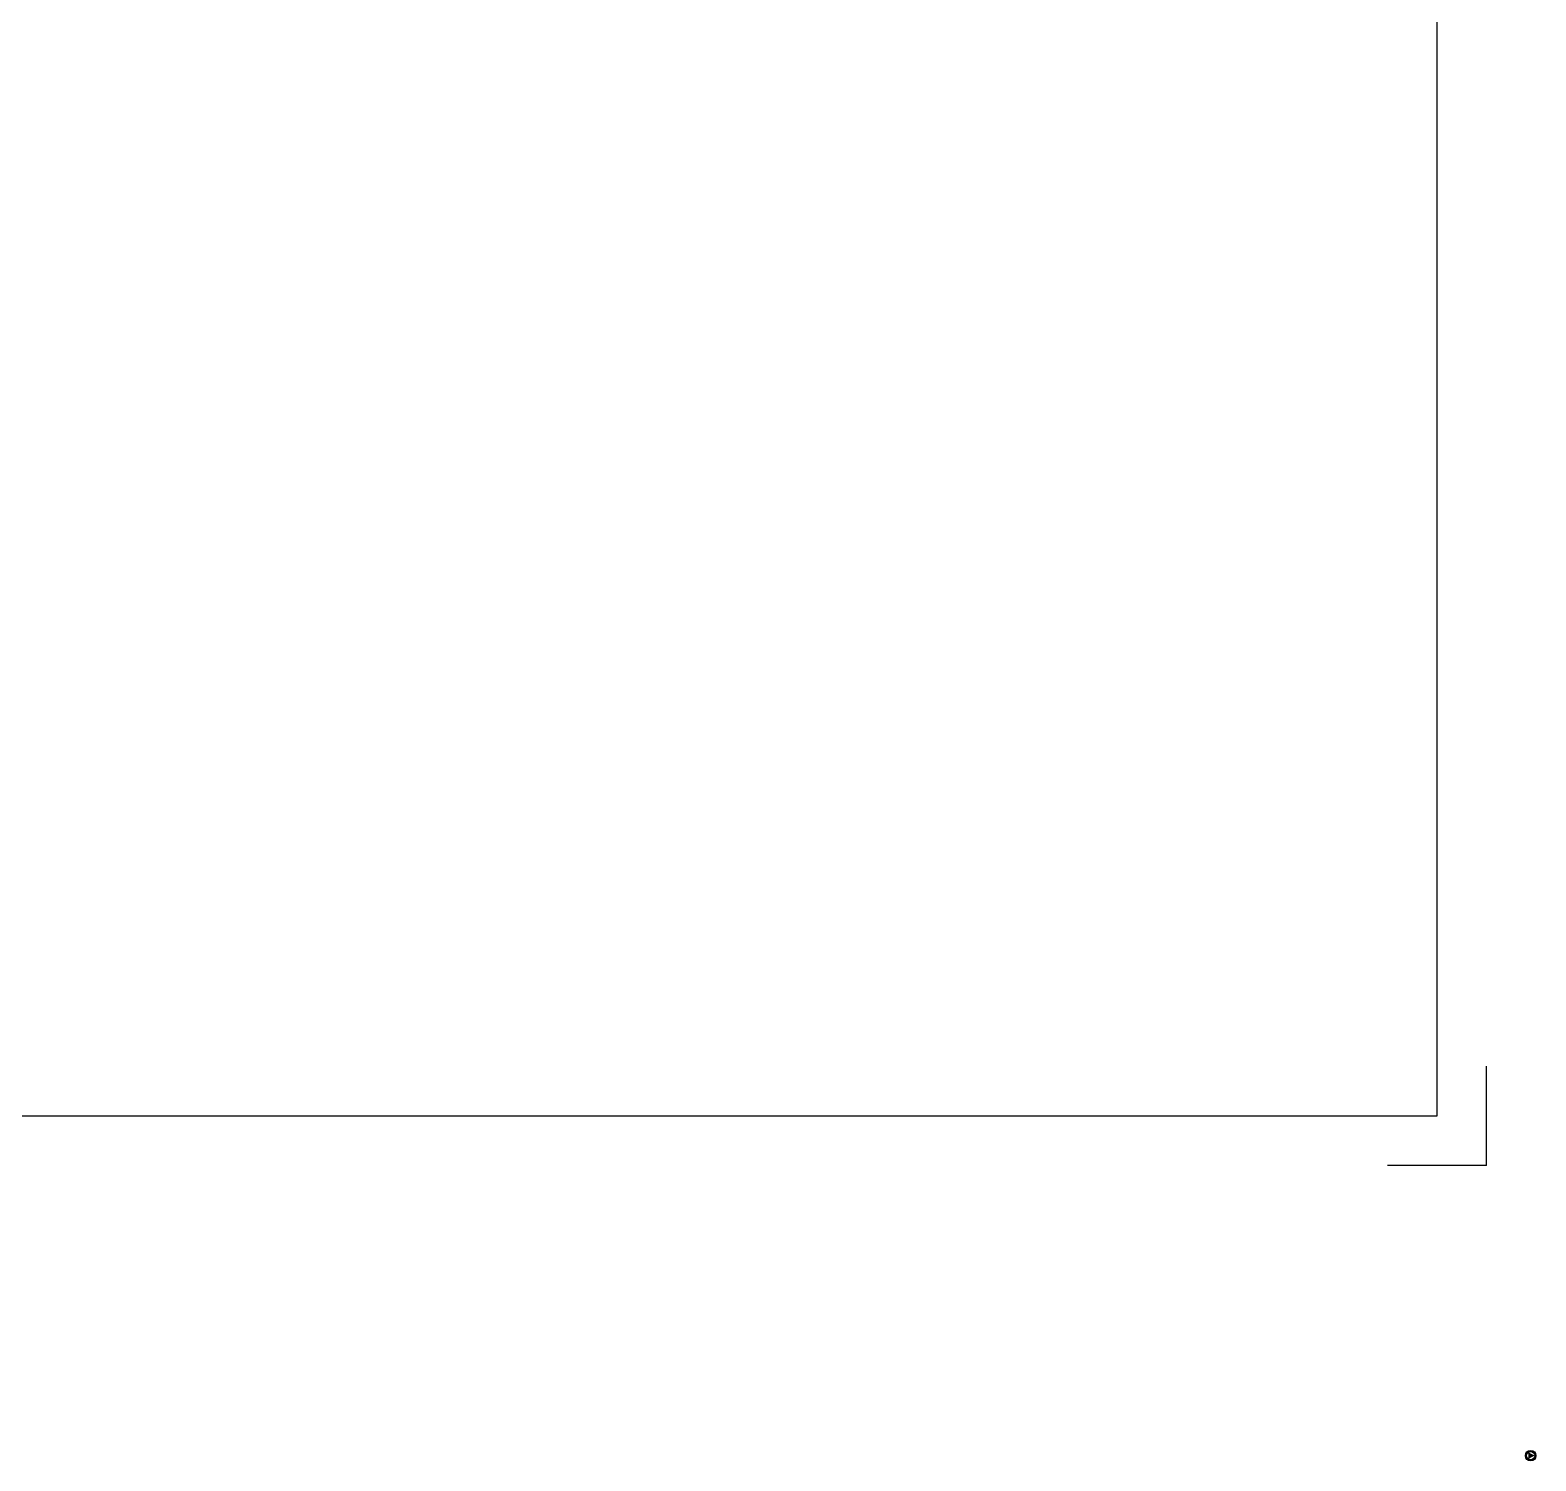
# Model space of a CAD drawing. Header units: metres. Extents: x -11 to 85, y -301 to 135.
# Drawn here: x 54.6 to 84.99, y -79 to -50.13 of the extents above; entities that cross this region are included whole.
import ezdxf

# ---------------------------------------------------------------- set-up
doc = ezdxf.new("R2010")
doc.units = ezdxf.units.M
doc.header["$LTSCALE"] = 0.036
for name, color, linetype in [('BORDER', 5, 'Continuous'), ('KYKLOFORHTES', 152, 'Continuous'), ('LAYER-ON', 4, 'Continuous'), ('MARKS', 2, 'Continuous'), ('SYMBOLA', 160, 'Continuous')]:
    doc.layers.add(name, color=color, linetype=linetype)

# ---------------------------------------------------------------- blocks, each defined once
blk = doc.blocks.new('art103')
at = {"layer": 'BORDER'}
for p, q in [((20.75, 0.25), (20.75, 14.6)), ((0.25, 0.25), (20.75, 0.25))]:
    blk.add_line(p, q, dxfattribs=at)
at = {"layer": 'MARKS'}
for q in [(21, 0.5), (20.5, 0)]:
    blk.add_line((21, 0), q, dxfattribs=at)
blk = doc.blocks.new('gY1_a36')
at = {"layer": 'SYMBOLA', "color": 0}
blk.add_solid([(0.15, 0.075), (0.15, -0.075), (0, 0)], dxfattribs=at)
blk = doc.blocks.new('KYKLOFORHTES HLEKTRONIKOI')
at = {"layer": 'KYKLOFORHTES'}
h = blk.add_hatch(color=256, dxfattribs=at)
edge = h.paths.add_edge_path()
edge.add_ellipse((211.601, 81.928), major_axis=(0.105, 0), ratio=0.999848, start_angle=0, end_angle=360)
edge = h.paths.add_edge_path(flags=16)
edge.add_ellipse((211.601, 81.928), major_axis=(0.0851, 0), ratio=0.999848, start_angle=0, end_angle=360)
at = {"layer": 'KYKLOFORHTES', "extrusion": (0, -0.017452, 0.999848)}
for radius in [0.105, 0.0851]:
    blk.add_circle((211.601, 81.85, -5.153), radius, dxfattribs=at)
at = {"layer": 'KYKLOFORHTES', "extrusion": (0, -0.017452, 0.999848), "xscale": 0.8840000000000003, "yscale": 0.8840000000000003, "zscale": 0.8840000000000003, "rotation": 180}
blk.add_blockref('gY1_a36', (211.683, 81.851, -5.153), dxfattribs=at)

msp = doc.modelspace()

# ---------------------------------------------------------------- block references
at = {"layer": 'KYKLOFORHTES'}
msp.add_blockref('KYKLOFORHTES HLEKTRONIKOI', (-126.712, -160.826, 3.776), dxfattribs=at)
at = {"layer": 'LAYER-ON', "xscale": 4, "yscale": 4, "zscale": 4}
msp.add_blockref('art103', (0, -73.04), dxfattribs=at)

doc.saveas('drawing.dxf')
